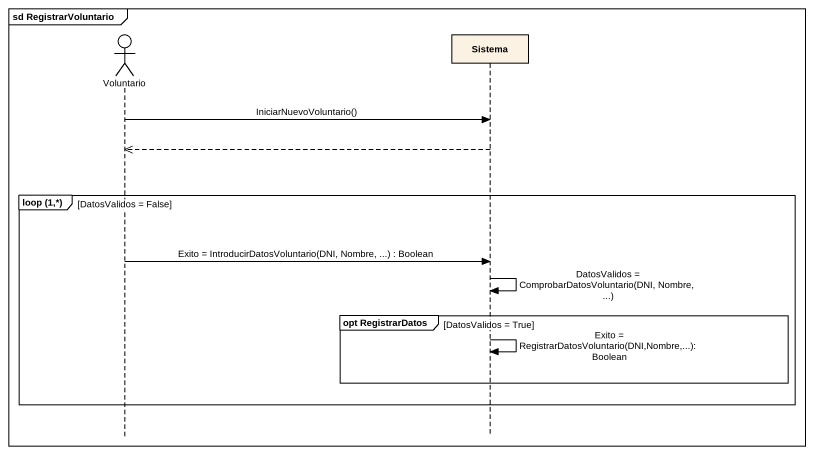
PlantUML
@startuml
mainframe sd RegistrarVoluntario
hide footbox
actor Voluntario
participant Sistema

Voluntario -> Sistema : IniciarNuevoVoluntario()
Sistema -->> Voluntario
group loop (1,*) [DatosValidos = False]
  Voluntario -> Sistema : Exito = IntroducirDatosVoluntario(DNI, Nombre, ...) : Boolean
  Sistema -> Sistema : DatosValidos = ComprobarDatosVoluntario(DNI, Nombre, ...)
  group opt RegistrarDatos [DatosValidos = True]
    Sistema -> Sistema : Exito = RegistrarDatosVoluntario(DNI,Nombre,...): Boolean
  end
end
@enduml
